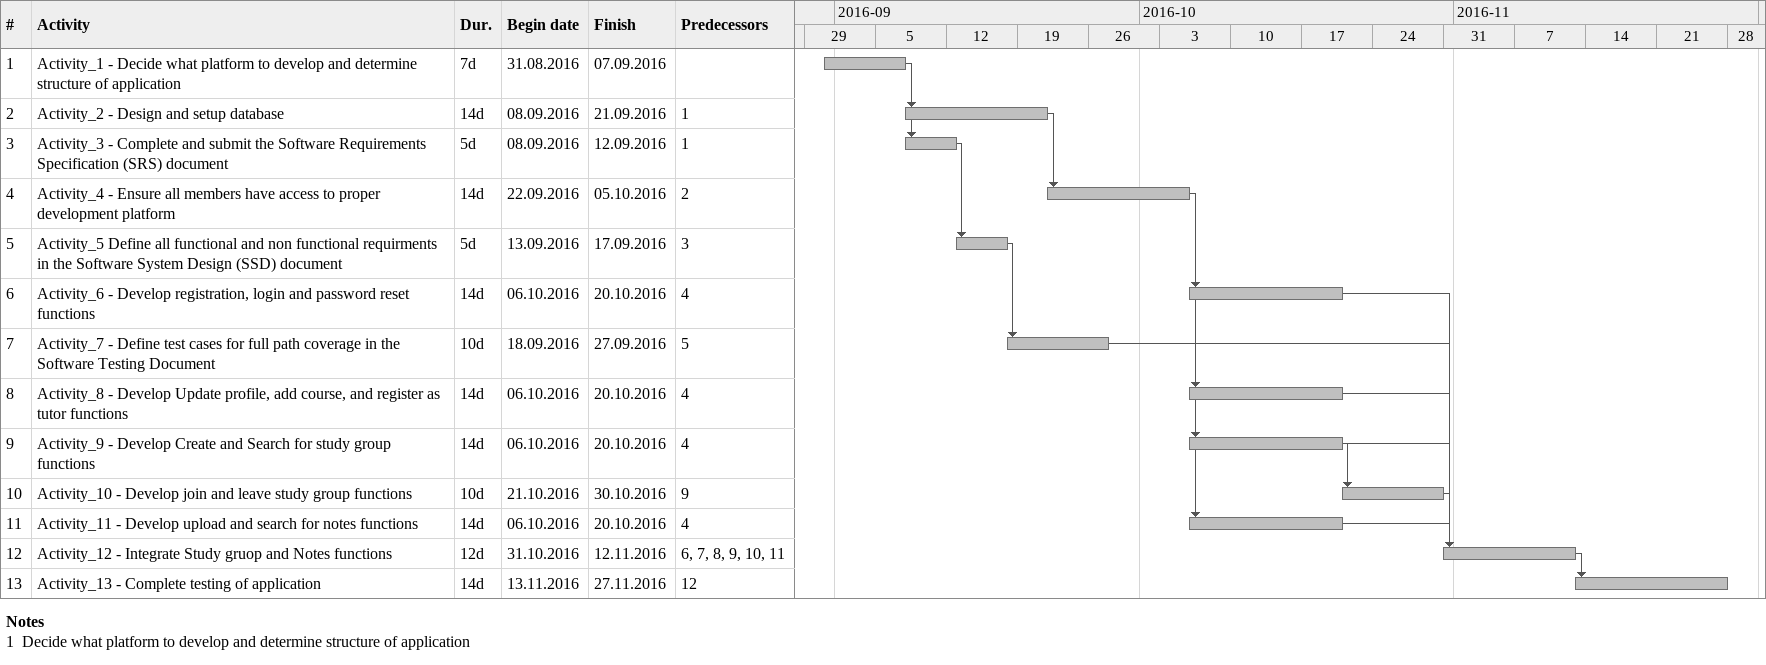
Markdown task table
| ID | Task | Duration | Start | Finish | Predecessors |
|---|---|---|---|---|---|
| 1 | Activity_1 - Decide what platform to develop and determine structure of application | 7d | 2016-08-31 | 2016-09-07 |  |
| 2 | Activity_2 - Design and setup database | 14d | 2016-09-08 | 2016-09-21 | 1 |
| 3 | Activity_3 - Complete and submit the Software Requirements Specification (SRS) document | 5d | 2016-09-08 | 2016-09-12 | 1 |
| 4 | Activity_4 - Ensure all members have access to proper development platform | 14d | 2016-09-22 | 2016-10-05 | 2 |
| 5 | Activity_5 Define all functional and non functional requirments in the Software System Design (SSD) document | 5d | 2016-09-13 | 2016-09-17 | 3 |
| 6 | Activity_6 - Develop registration, login and password reset functions | 14d | 2016-10-06 | 2016-10-20 | 4 |
| 7 | Activity_7 - Define test cases for full path coverage in the Software Testing Document | 10d | 2016-09-18 | 2016-09-27 | 5 |
| 8 | Activity_8 - Develop Update profile, add course, and register as tutor functions | 14d | 2016-10-06 | 2016-10-20 | 4 |
| 9 | Activity_9 - Develop Create and Search for study group functions | 14d | 2016-10-06 | 2016-10-20 | 4 |
| 10 | Activity_10 - Develop join and leave study group functions | 10d | 2016-10-21 | 2016-10-30 | 9 |
| 11 | Activity_11 - Develop upload and search for notes functions | 14d | 2016-10-06 | 2016-10-20 | 4 |
| 12 | Activity_12 - Integrate Study gruop and Notes functions | 12d | 2016-10-31 | 2016-11-12 | 6, 7, 8, 9, 10, 11 |
| 13 | Activity_13 - Complete testing of application | 14d | 2016-11-13 | 2016-11-27 | 12 |

Notes
- 1: Decide what platform to develop and determine structure of application
